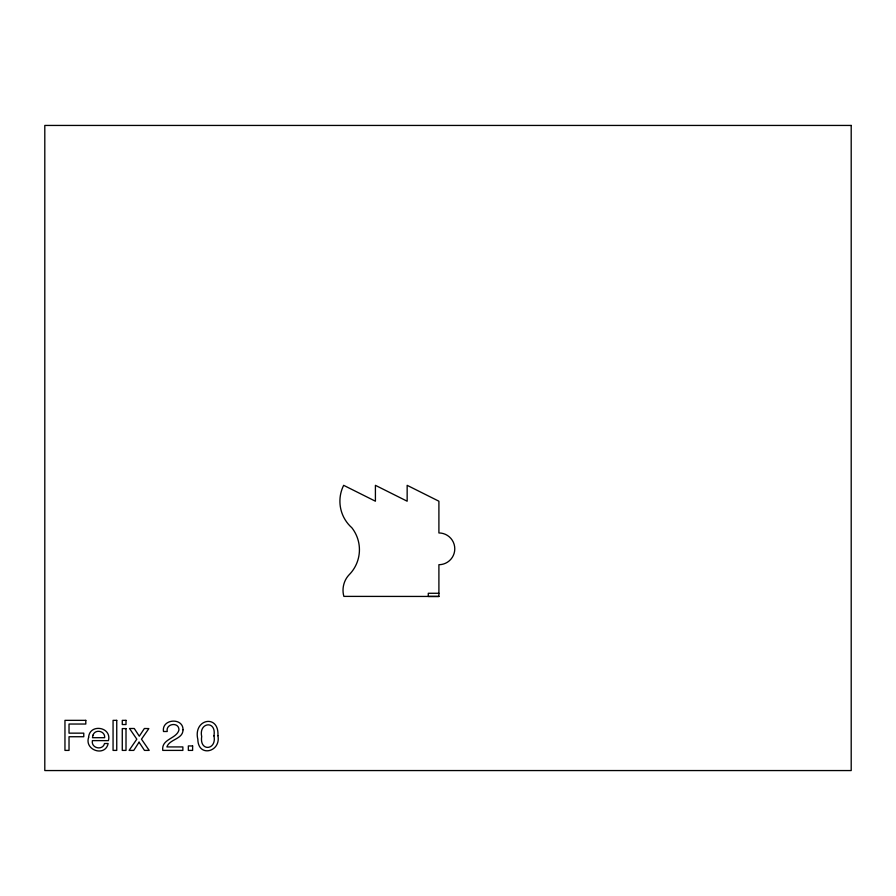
<?xml version="1.0" encoding="UTF-8"?>
<svg xmlns="http://www.w3.org/2000/svg" width="896" height="896" viewBox="0 0 896 896"><rect width="100%" height="100%" fill="white"/><g stroke="black" fill="none" stroke-linecap="round" stroke-linejoin="round"><path stroke-width="1.34" d="M438.906 593.275L428.288 593.275L428.288 596.456L438.906 596.456L438.906 564.704A15.87 15.87 0 0 0 454.776 548.834A15.87 15.87 0 0 0 438.906 532.952L438.906 501.211L407.154 485.33L407.154 501.211L375.413 485.33L375.413 501.211L343.661 485.33A35.493 35.493 0 0 0 343.549 516.869L343.874 517.507A35.493 35.493 0 0 0 351.859 527.766A35.627 35.627 0 0 1 349.014 574.896C343.739 580.451 341.69 589.053 343.885 596.389L438.906 596.456M213.942 735.862C217.09 750.109 199.293 752.069 201.69 736.49C198.509 722.266 216.754 719.947 213.942 735.862M217.918 735.717C221.222 751.979 198.117 757.826 197.837 739.402C192.875 718.771 219.386 713.72 217.918 735.717M88.626 737.352C84.19 750.277 105.28 757.21 108.136 743.523L104.518 743.523C102.738 750.814 90.899 748.384 92.389 740.622L108.45 740.622C111.966 726.701 89.488 723.374 88.626 737.352M183.019 729.781C182.974 739.346 169.579 738.965 166.88 746.928L182.874 746.928L182.874 750.4L162.77 750.4C161.224 738.73 176.646 738.965 178.954 729.949C179.088 721.627 165.525 723.453 167.227 731.506L163.486 731.506C161.426 718.749 183.243 717.248 183.019 729.781M92.994 735.123L92.49 737.699L104.664 737.699C105.381 730.89 95.11 728.717 92.994 735.123M139.048 742.179L133.773 750.4L129.102 750.4L136.819 739.166L129.494 728.493L134.254 728.493L139.294 736.21L144.379 728.493L148.859 728.594L141.478 739.166L149.195 750.4L144.48 750.4L139.048 742.179M851.2 125.44L44.8 125.44L44.8 770.56L851.2 770.56L851.2 125.44M85.803 720.35L64.96 720.35L64.96 750.4L69.026 750.4L69.026 736.736L83.776 736.736L83.776 733.152L69.026 733.152L69.026 724.035L85.803 724.035L85.803 720.35M116.749 720.35L113.064 720.35L113.064 750.4L116.749 750.4L116.749 720.35M126.011 720.35L122.27 720.35L122.27 724.528L126.011 724.528L126.011 720.35M126.011 728.594L122.27 728.594L122.27 750.4L126.011 750.4L126.011 728.594M192.618 745.942L188.339 745.942L188.339 750.4L192.618 750.4L192.618 745.942"/></g></svg>
